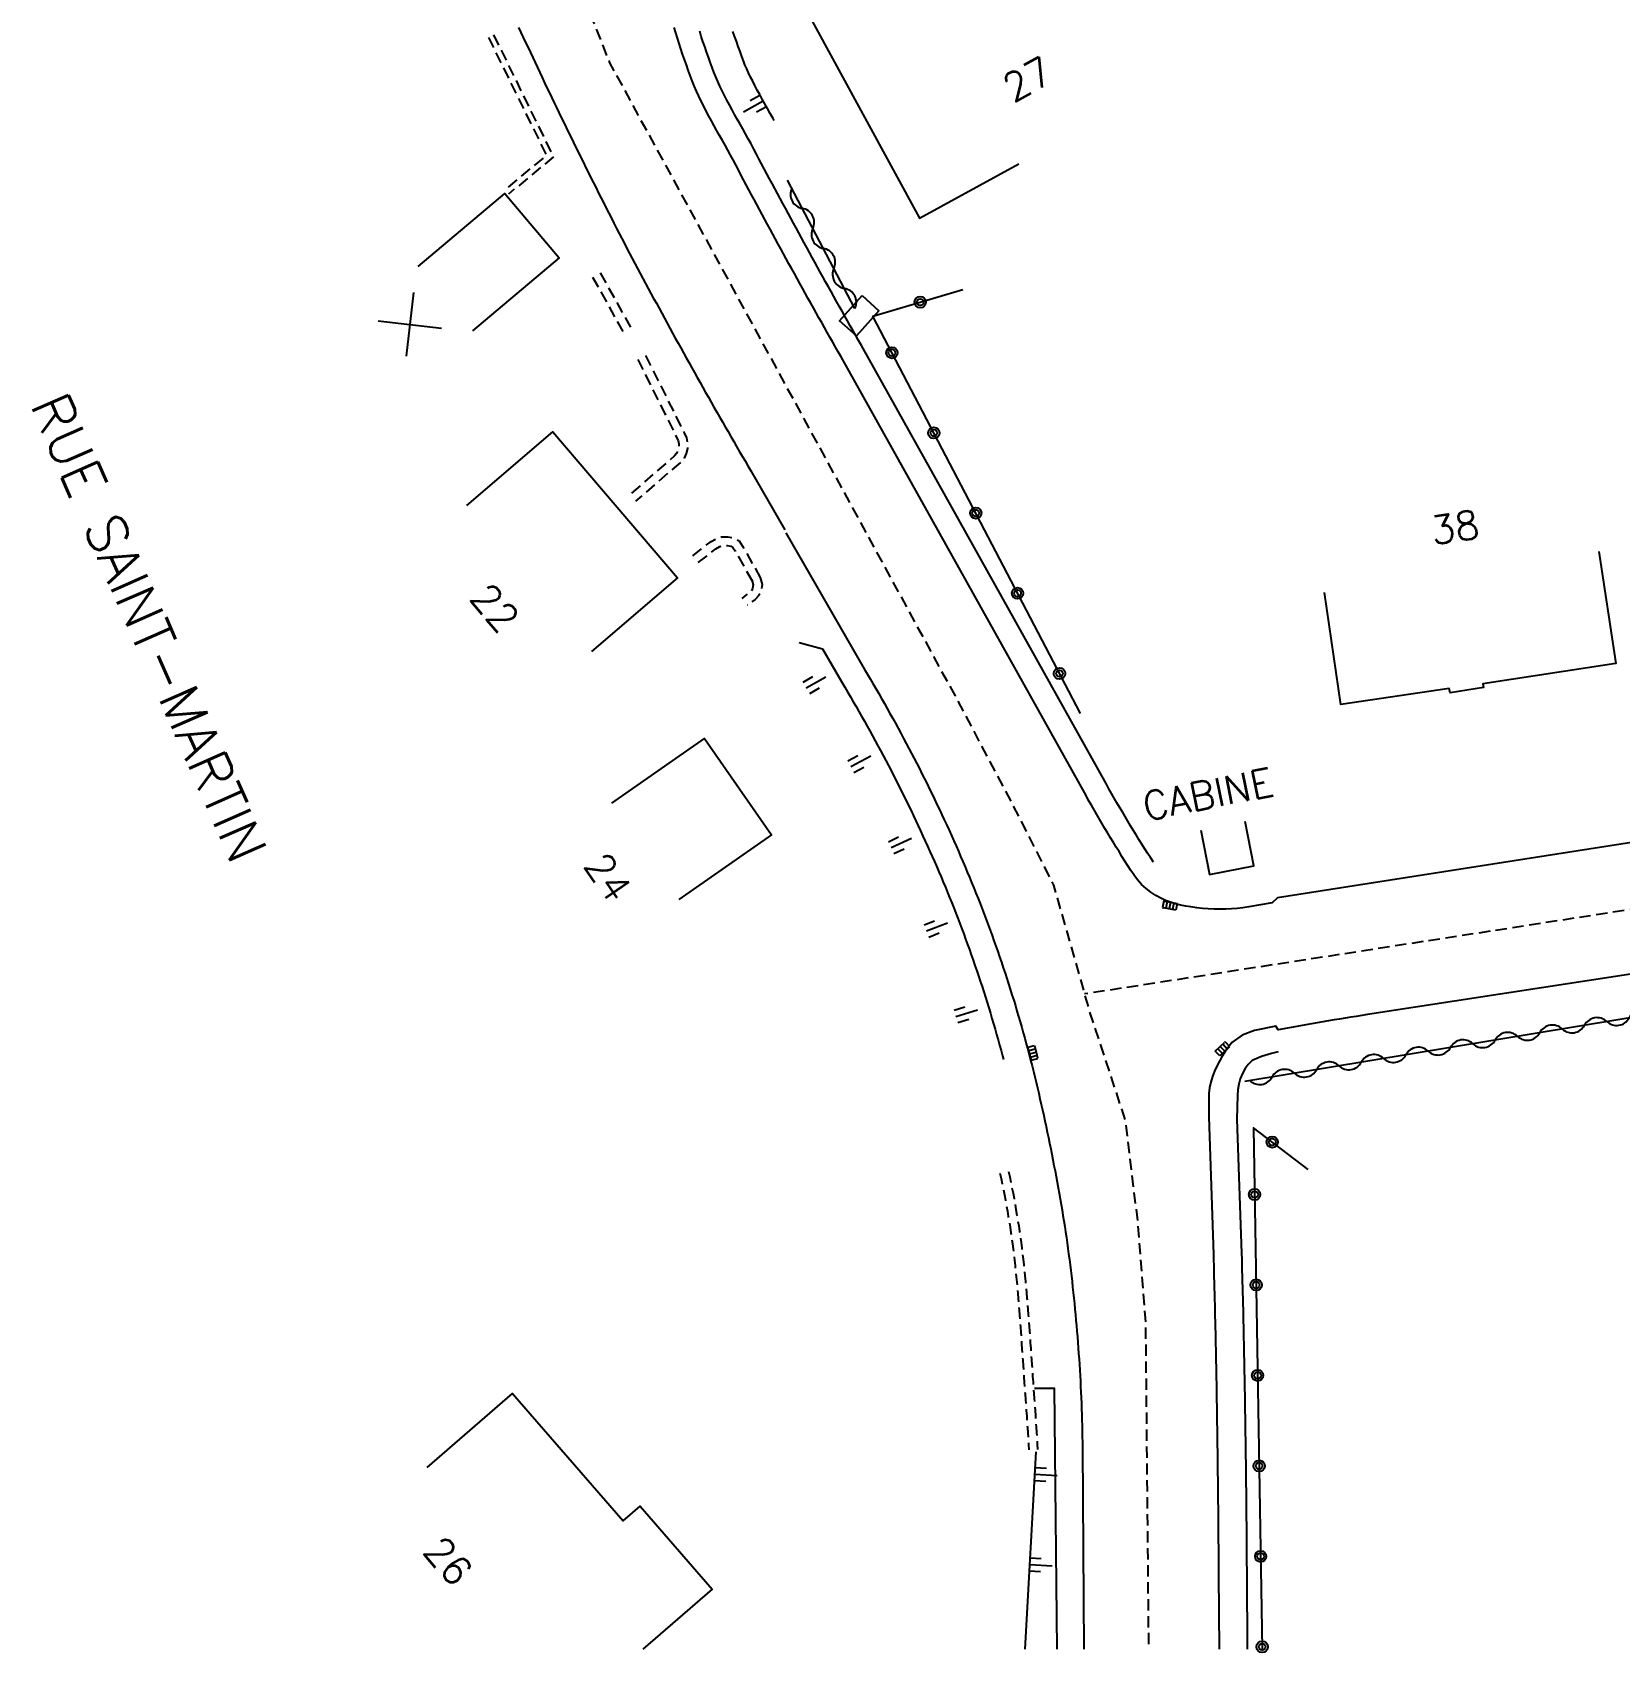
# Model space of a CAD drawing. Header units: millimetres. Extents: x 151000 to 152000, y 111999 to 113000.
# Drawn here: x 151134.9 to 151205.1, y 111999.9 to 112071.5 of the extents above; entities that cross this region are included whole.
import ezdxf
from ezdxf.enums import TextEntityAlignment as Align

# ---------------------------------------------------------------- set-up
doc = ezdxf.new("R2010")
doc.units = ezdxf.units.MM
doc.linetypes.add('DASHED', pattern=[0.75, 0.5, -0.25])
doc.layers.get('0').update_dxf_attribs({"linetype": 'CONTINUOUS'})
for name, color, linetype in [('W0001', 6, 'DASHED'), ('W0008', 7, 'CONTINUOUS'), ('W0100', 7, 'CONTINUOUS'), ('W0112', 1, 'DASHED'), ('W0211', 2, 'CONTINUOUS'), ('W0310', 3, 'CONTINUOUS'), ('W0322', 7, 'CONTINUOUS'), ('W0400', 7, 'CONTINUOUS'), ('W0984', 7, 'CONTINUOUS'), ('W0989', 7, 'CONTINUOUS'), ('W0991', 7, 'CONTINUOUS'), ('W1471', 7, 'CONTINUOUS')]:
    doc.layers.add(name, color=color, linetype=linetype)
doc.styles.get("Standard").update_dxf_attribs({"font": 'romans.shx', "width": 0.85})

# ---------------------------------------------------------------- blocks, each defined once
blk = doc.blocks.new('t310o')
at = {"color": 0, "linetype": 'Continuous'}
for centre, start, end in [((-0.5, 0.375), 216.8699, 323.1304), ((0.5, -0.375), 36.8699, 143.1303)]:
    blk.add_arc(centre, 0.625, start, end, dxfattribs=at)
blk = doc.blocks.new('t211o')
at = {"color": 0, "linetype": 'Continuous'}
for p, q in [((0, 1), (0, 0)), ((-0.289, 0.5), (-0.289, 0)), ((0.289, 0.5), (0.289, 0))]:
    blk.add_line(p, q, dxfattribs=at)
blk = doc.blocks.new('t322o')
at = {"color": 0, "linetype": 'Continuous'}
for radius in [0.25, 0.15]:
    blk.add_circle((0, 0), radius, dxfattribs=at)
blk = doc.blocks.new('t991o')
at = {"color": 0, "linetype": 'Continuous'}
for p, q in [((-1, 1), (1, -1)), ((-1, -1), (1, 1))]:
    blk.add_line(p, q, dxfattribs=at)
blk = doc.blocks.new('T400')
for p, q in [((-0.15, 0.3), (0.15, 0.3)), ((-0.15, -0.25), (-0.15, 0.3)), ((-0.15, 0.15), (0.15, 0.15)), ((-0.15, 0), (0.15, 0)), ((0.15, 0.3), (0.15, -0.25)), ((-0.15, -0.15), (0.15, -0.15)), ((-0.15, -0.25), (-0.15, -0.3)), ((-0.15, -0.3), (0.15, -0.3)), ((0.15, -0.3), (0.15, -0.25))]:
    blk.add_line(p, q)
blk = doc.blocks.new('T1471')
at = {"color": 0, "linetype": 'Continuous', "flags": 128}
blk.add_lwpolyline([(-0.75, -0.5), (-0.75, 0.5), (0.75, 0.5), (0.75, -0.5), (-0.75, -0.5)], dxfattribs=at)

msp = doc.modelspace()

# ---------------------------------------------------------------- linework, layer by layer
at = {"layer": 'W0001', "flags": 128}
for points in [[(151265.852, 112282.762), (151260.146, 112280.852), (151252.431, 112278.389), (151245.548, 112276.194), (151234.912, 112272.482), (151229.941, 112270.139), (151224.294, 112267.015), (151220.399, 112264.659), (151216.026, 112261.71), (151211.252, 112257.818), (151206.619, 112253.656), (151203.741, 112250.694), (151199.577, 112245.93), (151197.244, 112242.729), (151195.326, 112239.959), (151192.38, 112234.89), (151190.478, 112231.067), (151174.596, 112196.078), (151171.492, 112189.186), (151169.345, 112184.209), (151167.732, 112180.114), (151166.024, 112175.458), (151164.241, 112170.195), (151162.833, 112165.619), (151160.049, 112151.788), (151153.31, 112105.197), (151152.816, 112101.892), (151152.605, 112098.151), (151152.719, 112095.217), (151153.083, 112092.139), (151153.84, 112088.583), (151154.923, 112084.391), (151157.158, 112078.288), (151160.411, 112070.127), (151175.685, 112042.141), (151178.192, 112037.402), (151180.038, 112033.783), (151181.648, 112028.119), (151183.212, 112023.362), (151183.763, 112018.799), (151184.105, 112014.435), (151184.237, 112000)], [(151283.352, 112000), (151248.48, 112031.886), (151244.526, 112035.038), (151239.41, 112036.97), (151235.767, 112037.114), (151229.862, 112036.457), (151181.407, 112028.966)]]:
    msp.add_lwpolyline(points, dxfattribs=at)
at = {"layer": 'W0008', "flags": 128}
for points in [[(151156.381, 112071.696), (151156.487, 112071.473), (151156.592, 112071.25), (151156.697, 112071.027), (151156.802, 112070.804), (151156.907, 112070.581), (151157.012, 112070.359), (151157.116, 112070.138), (151157.22, 112069.916), (151157.325, 112069.695), (151157.43, 112069.474), (151157.534, 112069.252), (151157.639, 112069.031), (151157.745, 112068.81), (151157.85, 112068.589), (151157.956, 112068.368), (151158.062, 112068.148), (151158.168, 112067.927), (151158.274, 112067.706), (151158.381, 112067.486), (151158.488, 112067.266), (151158.595, 112067.046), (151158.703, 112066.826), (151158.811, 112066.606), (151158.919, 112066.386), (151159.027, 112066.167), (151159.139, 112065.942), (151159.25, 112065.718), (151159.362, 112065.494), (151159.473, 112065.27), (151159.585, 112065.046), (151159.697, 112064.822), (151159.81, 112064.599), (151159.922, 112064.375), (151160.035, 112064.151), (151160.148, 112063.928), (151160.261, 112063.705), (151160.375, 112063.482), (151160.488, 112063.259), (151160.603, 112063.036), (151160.717, 112062.813), (151160.832, 112062.591), (151160.947, 112062.368), (151161.062, 112062.146), (151161.178, 112061.924), (151161.295, 112061.703), (151161.411, 112061.481), (151161.528, 112061.26), (151161.646, 112061.039), (151161.764, 112060.818), (151161.882, 112060.598), (151162, 112060.377), (151162.119, 112060.157), (151162.238, 112059.937), (151162.356, 112059.718), (151162.476, 112059.498), (151162.595, 112059.278), (151162.714, 112059.059), (151162.834, 112058.839), (151162.954, 112058.62), (151163.074, 112058.401), (151163.195, 112058.182), (151163.315, 112057.963), (151163.436, 112057.744), (151163.557, 112057.526), (151163.678, 112057.307), (151163.8, 112057.089), (151163.921, 112056.87), (151164.043, 112056.652), (151164.165, 112056.434), (151164.287, 112056.216), (151164.41, 112055.998), (151164.532, 112055.78), (151164.655, 112055.563), (151164.778, 112055.345), (151164.901, 112055.128), (151165.025, 112054.91), (151165.148, 112054.693), (151165.272, 112054.476), (151165.396, 112054.259), (151165.521, 112054.042), (151165.645, 112053.826), (151165.77, 112053.609), (151165.895, 112053.392), (151166.02, 112053.176), (151166.145, 112052.96), (151166.271, 112052.744), (151166.396, 112052.528), (151166.522, 112052.312), (151166.648, 112052.096), (151168.161, 112049.485)], [(151183.6, 112034.221), (151183.463, 112034.427), (151183.329, 112034.633), (151183.195, 112034.84), (151183.064, 112035.048), (151182.933, 112035.258), (151182.808, 112035.462), (151182.683, 112035.667), (151182.559, 112035.872), (151182.436, 112036.078), (151182.313, 112036.284), (151182.191, 112036.49), (151182.07, 112036.697), (151181.949, 112036.904), (151181.829, 112037.111), (151181.71, 112037.319), (151181.591, 112037.527), (151181.474, 112037.736), (151170.642, 112057.133), (151170.519, 112057.348), (151170.397, 112057.564), (151170.274, 112057.78), (151170.152, 112057.996), (151170.03, 112058.212), (151169.908, 112058.428), (151169.787, 112058.645), (151169.665, 112058.861), (151169.544, 112059.078), (151169.423, 112059.294), (151169.302, 112059.511), (151169.181, 112059.728), (151169.06, 112059.944), (151168.94, 112060.161), (151168.82, 112060.378), (151168.7, 112060.595), (151168.58, 112060.813), (151168.46, 112061.03), (151168.34, 112061.247), (151168.221, 112061.465), (151168.102, 112061.683), (151167.983, 112061.9), (151167.864, 112062.118), (151167.745, 112062.336), (151167.626, 112062.554), (151167.508, 112062.772), (151167.39, 112062.99), (151167.272, 112063.209), (151167.154, 112063.427), (151167.036, 112063.645), (151166.919, 112063.864), (151166.802, 112064.083), (151166.684, 112064.301), (151166.567, 112064.52), (151166.451, 112064.739), (151166.334, 112064.958), (151166.218, 112065.177), (151166.101, 112065.397), (151165.985, 112065.616), (151165.869, 112065.835), (151165.753, 112066.053), (151165.635, 112066.269), (151165.516, 112066.485), (151165.395, 112066.7), (151165.275, 112066.915), (151165.154, 112067.13), (151165.034, 112067.346), (151164.915, 112067.562), (151164.797, 112067.778), (151164.682, 112067.996), (151164.569, 112068.215), (151164.459, 112068.436), (151164.353, 112068.658), (151164.251, 112068.883), (151164.153, 112069.109), (151164.061, 112069.339), (151163.973, 112069.571), (151163.889, 112069.805), (151163.804, 112070.04), (151163.721, 112070.275), (151163.639, 112070.51), (151163.559, 112070.746), (151163.481, 112070.982), (151163.406, 112071.219), (151163.335, 112071.457), (151163.268, 112071.695)], [(151184.459, 112034.793), (151184.325, 112034.995), (151184.194, 112035.194), (151184.066, 112035.395), (151183.938, 112035.596), (151183.812, 112035.8), (151183.689, 112036.001), (151183.566, 112036.202), (151183.444, 112036.405), (151183.322, 112036.607), (151183.201, 112036.81), (151183.081, 112037.014), (151182.961, 112037.218), (151182.842, 112037.422), (151182.724, 112037.626), (151182.606, 112037.831), (151182.489, 112038.037), (151182.373, 112038.242), (151171.541, 112057.64), (151171.417, 112057.858), (151171.294, 112058.074), (151171.172, 112058.289), (151171.051, 112058.504), (151170.929, 112058.719), (151170.808, 112058.935), (151170.686, 112059.15), (151170.565, 112059.366), (151170.444, 112059.582), (151170.324, 112059.798), (151170.203, 112060.014), (151170.083, 112060.23), (151169.962, 112060.446), (151169.842, 112060.662), (151169.723, 112060.878), (151169.603, 112061.095), (151169.483, 112061.311), (151169.364, 112061.528), (151169.245, 112061.744), (151169.126, 112061.961), (151169.007, 112062.178), (151168.888, 112062.395), (151168.77, 112062.612), (151168.652, 112062.829), (151168.533, 112063.047), (151168.415, 112063.264), (151168.298, 112063.481), (151168.18, 112063.699), (151168.063, 112063.917), (151167.945, 112064.134), (151167.828, 112064.352), (151167.711, 112064.57), (151167.595, 112064.788), (151167.478, 112065.006), (151167.362, 112065.225), (151167.245, 112065.443), (151167.129, 112065.661), (151167.013, 112065.88), (151166.898, 112066.098), (151166.781, 112066.32), (151166.661, 112066.543), (151166.54, 112066.766), (151166.418, 112066.987), (151166.296, 112067.205), (151166.175, 112067.42), (151166.055, 112067.634), (151165.937, 112067.846), (151165.821, 112068.057), (151165.707, 112068.266), (151165.597, 112068.474), (151165.49, 112068.681), (151165.387, 112068.888), (151165.289, 112069.095), (151165.195, 112069.301), (151165.106, 112069.507), (151165.022, 112069.714), (151164.942, 112069.927), (151164.86, 112070.155), (151164.776, 112070.387), (151164.695, 112070.618), (151164.615, 112070.846), (151164.538, 112071.073), (151164.464, 112071.299), (151164.393, 112071.523)], [(151168.207, 112049.347), (151171.667, 112043.337), (151171.796, 112043.12), (151171.925, 112042.903), (151172.053, 112042.686), (151172.18, 112042.468), (151172.307, 112042.25), (151172.432, 112042.031), (151172.557, 112041.812), (151172.681, 112041.593), (151172.804, 112041.373), (151172.926, 112041.152), (151173.048, 112040.932), (151173.169, 112040.71), (151173.289, 112040.489), (151173.408, 112040.267), (151173.526, 112040.045), (151173.644, 112039.822), (151173.761, 112039.599), (151173.877, 112039.375), (151173.992, 112039.151), (151174.106, 112038.927), (151174.22, 112038.702), (151174.333, 112038.477), (151174.445, 112038.251), (151174.556, 112038.025), (151174.667, 112037.799), (151174.776, 112037.572), (151174.885, 112037.344), (151174.993, 112037.117), (151175.101, 112036.889), (151175.207, 112036.66), (151175.313, 112036.431), (151175.418, 112036.202), (151175.522, 112035.972), (151175.625, 112035.742), (151175.728, 112035.511), (151175.83, 112035.28), (151175.93, 112035.05), (151176.03, 112034.819), (151176.128, 112034.588), (151176.226, 112034.357), (151176.322, 112034.125), (151176.418, 112033.893), (151176.512, 112033.66), (151176.606, 112033.427), (151176.699, 112033.194), (151176.791, 112032.96), (151176.881, 112032.726), (151176.971, 112032.492), (151177.06, 112032.257), (151177.148, 112032.022), (151177.235, 112031.787), (151177.32, 112031.551), (151177.405, 112031.315), (151177.489, 112031.078), (151177.572, 112030.842), (151177.654, 112030.604), (151177.735, 112030.367), (151177.815, 112030.129), (151177.895, 112029.891), (151177.973, 112029.652), (151178.05, 112029.413), (151178.126, 112029.174), (151178.201, 112028.934), (151178.276, 112028.694), (151178.349, 112028.454), (151178.421, 112028.213), (151178.493, 112027.972), (151178.563, 112027.731), (151178.632, 112027.49), (151178.7, 112027.249), (151178.767, 112027.007), (151178.833, 112026.765), (151178.898, 112026.523), (151178.962, 112026.28), (151179.025, 112026.037), (151179.087, 112025.794), (151179.148, 112025.551), (151179.208, 112025.308), (151179.267, 112025.064), (151179.325, 112024.821), (151179.383, 112024.577), (151179.439, 112024.333), (151179.495, 112024.088), (151179.55, 112023.844), (151179.604, 112023.599), (151179.657, 112023.354), (151179.709, 112023.109), (151179.761, 112022.864), (151179.812, 112022.618), (151179.862, 112022.373), (151179.912, 112022.127), (151179.961, 112021.881), (151180.009, 112021.635), (151180.056, 112021.389), (151180.103, 112021.143), (151180.149, 112020.896), (151180.195, 112020.65), (151180.24, 112020.403), (151180.285, 112020.156), (151180.329, 112019.909), (151180.372, 112019.662), (151180.414, 112019.42), (151180.455, 112019.177), (151180.494, 112018.934), (151180.532, 112018.692), (151180.569, 112018.449), (151180.605, 112018.206), (151180.64, 112017.962), (151180.674, 112017.719), (151180.706, 112017.475), (151180.738, 112017.232), (151180.769, 112016.988), (151180.798, 112016.744), (151180.827, 112016.5), (151180.855, 112016.256), (151180.882, 112016.012), (151180.909, 112015.768), (151180.934, 112015.523), (151180.959, 112015.279), (151180.983, 112015.034), (151181.006, 112014.79), (151181.029, 112014.545), (151181.051, 112014.3), (151181.072, 112014.055), (151181.093, 112013.81), (151181.112, 112013.565), (151181.131, 112013.32), (151181.149, 112013.075), (151181.166, 112012.83), (151181.182, 112012.585), (151181.197, 112012.339), (151181.211, 112012.094), (151181.225, 112011.849), (151181.237, 112011.604), (151181.249, 112011.358), (151181.259, 112011.113), (151181.269, 112010.867), (151181.278, 112010.622), (151181.286, 112010.376), (151181.293, 112010.131), (151181.299, 112009.885), (151181.304, 112009.639), (151181.309, 112009.393), (151181.312, 112009.148), (151181.315, 112008.902), (151181.38, 112000)], [(151233.873, 112040.089), (151189.948, 112033.214), (151189.698, 112032.993), (151188.671, 112032.817), (151188.415, 112032.78), (151188.16, 112032.751), (151187.904, 112032.73), (151187.649, 112032.717), (151187.393, 112032.713), (151187.138, 112032.716), (151186.882, 112032.728), (151186.626, 112032.748), (151186.371, 112032.776), (151186.115, 112032.812), (151185.884, 112032.852), (151185.655, 112032.899), (151185.429, 112032.956), (151185.207, 112033.024), (151184.989, 112033.105), (151184.776, 112033.201), (151184.568, 112033.313), (151184.339, 112033.462), (151184.127, 112033.628), (151183.931, 112033.811), (151183.751, 112034.012), (151183.588, 112034.23)], [(151226.899, 112033.121), (151193.919, 112028.056), (151193.672, 112028.017), (151193.425, 112027.977), (151193.179, 112027.938), (151192.932, 112027.898), (151192.685, 112027.858), (151192.439, 112027.817), (151192.191, 112027.776), (151191.943, 112027.734), (151191.695, 112027.692), (151191.448, 112027.65), (151191.2, 112027.608), (151190.952, 112027.565), (151189.966, 112027.384), (151189.87, 112027.543), (151188.919, 112027.355), (151188.379, 112027.149), (151187.92, 112026.815), (151187.767, 112026.62), (151187.625, 112026.419), (151187.492, 112026.211), (151187.37, 112025.997), (151187.258, 112025.777), (151187.157, 112025.551), (151187.066, 112025.312), (151186.994, 112025.069), (151186.939, 112024.821), (151186.903, 112024.568), (151186.901, 112023.54), (151186.899, 112023.54), (151187.105, 112017.453), (151187.112, 112017.205), (151187.119, 112016.957), (151187.126, 112016.709), (151187.133, 112016.461), (151187.139, 112016.212), (151187.146, 112015.964), (151187.152, 112015.716), (151187.159, 112015.468), (151187.165, 112015.22), (151187.171, 112014.972), (151187.177, 112014.724), (151187.182, 112014.475), (151187.188, 112014.227), (151187.193, 112013.979), (151187.199, 112013.731), (151187.204, 112013.483), (151187.209, 112013.235), (151187.214, 112012.987), (151187.219, 112012.738), (151187.224, 112012.49), (151187.228, 112012.242), (151187.233, 112011.994), (151187.237, 112011.745), (151187.241, 112011.496), (151187.245, 112011.247), (151187.249, 112010.998), (151187.253, 112010.749), (151187.257, 112010.501), (151187.261, 112010.252), (151187.265, 112010.003), (151187.269, 112009.754), (151187.272, 112009.505), (151187.276, 112009.256), (151187.279, 112009.007), (151187.282, 112008.758), (151187.286, 112008.51), (151187.289, 112008.261), (151187.292, 112008.012), (151187.295, 112007.763), (151187.298, 112007.514), (151187.301, 112007.265), (151187.303, 112007.016), (151187.306, 112006.767), (151187.309, 112006.519), (151187.311, 112006.27), (151187.313, 112006.021), (151187.316, 112005.772), (151187.318, 112005.523), (151187.32, 112005.274), (151187.322, 112005.025), (151187.324, 112004.776), (151187.326, 112004.527), (151187.328, 112004.278), (151187.33, 112004.03), (151187.331, 112003.781), (151187.333, 112003.532), (151187.334, 112003.283), (151187.358, 112000)], [(151179.192, 112011.544), (151180.068, 112011.542), (151180.18, 112000)], [(151179.229, 112011.521), (151180.069, 112011.55)]]:
    msp.add_lwpolyline(points, dxfattribs=at)
msp.add_lwpolyline([(151189.968, 112026.403), (151189.681, 112026.337), (151189.227, 112026.209), (151188.818, 112026.023), (151188.649, 112025.854), (151188.506, 112025.666), (151188.391, 112025.457), (151188.295, 112025.221), (151188.226, 112024.978), (151188.183, 112024.73), (151188.166, 112024.476), (151188.149, 112023.429), (151188.349, 112017.492), (151188.357, 112017.241, -0.000133), (151188.357, 112017.24), (151188.364, 112016.992, -0.000133), (151188.364, 112016.992), (151188.371, 112016.743, -0.000133), (151188.371, 112016.743), (151188.377, 112016.495, -0.000133), (151188.377, 112016.494), (151188.384, 112016.246, -0.000133), (151188.384, 112016.245), (151188.391, 112015.997, -0.000133), (151188.391, 112015.996), (151188.397, 112015.748, -0.000133), (151188.397, 112015.748), (151188.403, 112015.5, -0.000133), (151188.403, 112015.499), (151188.41, 112015.251, -0.000133), (151188.41, 112015.25), (151188.416, 112015.002, -0.000133), (151188.416, 112015.001), (151188.422, 112014.753, -0.000133), (151188.422, 112014.752), (151188.427, 112014.504, -0.000133), (151188.427, 112014.504), (151188.433, 112014.255, -0.000133), (151188.433, 112014.255), (151188.438, 112014.007, -0.000133), (151188.438, 112014.006), (151188.444, 112013.758, -0.000133), (151188.444, 112013.757), (151188.449, 112013.509, -0.000133), (151188.449, 112013.508), (151188.454, 112013.26, -0.000133), (151188.454, 112013.26), (151188.459, 112013.011, -0.000133), (151188.459, 112013.011), (151188.464, 112012.763, -0.000133), (151188.464, 112012.762), (151188.469, 112012.514, -0.000133), (151188.469, 112012.513), (151188.473, 112012.265, -0.000133), (151188.473, 112012.264), (151188.478, 112012.016, -0.000109), (151188.478, 112012.015), (151188.482, 112011.767, -0.000084), (151188.482, 112011.766), (151188.486, 112011.517, -0.000084), (151188.486, 112011.517), (151188.49, 112011.268, -0.000084), (151188.49, 112011.268), (151188.494, 112011.019, -0.000084), (151188.494, 112011.018), (151188.498, 112010.769, -0.000084), (151188.498, 112010.769), (151188.502, 112010.52, -0.000084), (151188.502, 112010.52), (151188.506, 112010.271, -0.000084), (151188.506, 112010.27), (151188.51, 112010.022, -0.000084), (151188.51, 112010.021), (151188.514, 112009.772, -0.000084), (151188.514, 112009.772), (151188.517, 112009.523, -0.000084), (151188.517, 112009.523), (151188.521, 112009.274, -0.000084), (151188.521, 112009.273), (151188.524, 112009.024, -0.000084), (151188.524, 112009.024), (151188.527, 112008.775, -0.000084), (151188.527, 112008.775), (151188.531, 112008.526, -0.000084), (151188.531, 112008.525), (151188.534, 112008.277, -0.000084), (151188.534, 112008.276), (151188.537, 112008.027, -0.000084), (151188.537, 112008.027), (151188.54, 112007.778, -0.000084), (151188.54, 112007.777), (151188.543, 112007.529, -0.000084), (151188.543, 112007.528), (151188.546, 112007.279, -0.000084), (151188.546, 112007.279), (151188.548, 112007.03, -0.000084), (151188.548, 112007.03), (151188.551, 112006.781, -0.000084), (151188.551, 112006.78), (151188.554, 112006.531, -0.000084), (151188.554, 112006.531), (151188.556, 112006.282, -0.000084), (151188.556, 112006.282), (151188.559, 112006.033, -0.000084), (151188.559, 112006.032), (151188.561, 112005.783, -0.000084), (151188.561, 112005.783), (151188.563, 112005.534, -0.000084), (151188.563, 112005.534), (151188.565, 112005.285, -0.000084), (151188.565, 112005.284), (151188.567, 112005.036, -0.000084), (151188.567, 112005.035), (151188.569, 112004.786, -0.000084), (151188.569, 112004.786), (151188.571, 112004.537, -0.000084), (151188.571, 112004.536), (151188.573, 112004.288, -0.000084), (151188.573, 112004.287), (151188.575, 112004.038, -0.000084), (151188.575, 112004.038), (151188.577, 112003.789, -0.000084), (151188.577, 112003.789), (151188.578, 112003.54, -0.000084), (151188.578, 112003.539), (151188.58, 112003.291), (151188.603, 112000)], format="xyb", dxfattribs=at)
at = {"layer": 'W0100', "flags": 128}
for points in [[(151184.202, 112074.582), (151181.814, 112078.975), (151176.418, 112076.041), (151169.27, 112072.137), (151174.112, 112063.269), (151178.501, 112065.665)], [(151151.951, 112061.133), (151155.773, 112064.357), (151158.175, 112061.509), (151154.354, 112058.285)], [(151154.1, 112050.566), (151157.903, 112053.812), (151163.413, 112047.357), (151159.61, 112044.11)], [(151204.143, 112048.524), (151204.899, 112043.582), (151199.022, 112042.682), (151199.049, 112042.51), (151197.57, 112042.276), (151197.535, 112042.464), (151192.746, 112041.762), (151192.021, 112046.709)], [(151160.505, 112037.399), (151164.608, 112040.256), (151167.573, 112035.999), (151163.47, 112033.141)], [(151186.548, 112036.201), (151186.938, 112034.246), (151188.893, 112034.636), (151188.504, 112036.591)], [(151152.345, 112008.031), (151156.122, 112011.307), (151161.005, 112005.679), (151161.754, 112006.329), (151164.942, 112002.653), (151161.884, 112000)]]:
    msp.add_lwpolyline(points, dxfattribs=at)
at = {"layer": 'W0112', "flags": 128}
for points in [[(151155.055, 112071.252), (151157.614, 112066.041), (151155.781, 112064.517)], [(151155.279, 112071.362), (151157.925, 112065.974), (151155.94, 112064.325)], [(151159.999, 112060.845), (151161.423, 112058.279)], [(151159.659, 112060.657), (151161.083, 112058.091)], [(151161.998, 112057.191), (151163.709, 112053.768), (151163.807, 112053.547), (151163.853, 112053.315), (151163.848, 112053.074), (151163.798, 112052.856), (151163.704, 112052.659), (151163.566, 112052.482), (151161.55, 112050.747)], [(151161.651, 112057.017), (151163.358, 112053.603), (151163.435, 112053.429), (151163.465, 112053.281), (151163.462, 112053.122), (151163.43, 112052.984), (151163.372, 112052.864), (151163.284, 112052.752), (151161.297, 112051.041)], [(151164.084, 112048.34), (151164.896, 112048.972), (151165.133, 112049.102), (151165.378, 112049.171), (151165.634, 112049.18), (151165.898, 112049.127), (151166.137, 112048.992), (151166.288, 112048.763), (151167.065, 112047.384)], [(151164.322, 112048.034), (151165.11, 112048.647), (151165.28, 112048.741), (151165.438, 112048.785), (151165.602, 112048.79), (151165.762, 112048.759), (151165.865, 112048.7), (151165.956, 112048.561), (151166.728, 112047.194)], [(151166.696, 112047.272), (151166.756, 112047.051), (151166.731, 112046.886), (151166.679, 112046.785), (151166.602, 112046.703), (151166.429, 112046.599), (151166.249, 112046.455)], [(151167.07, 112047.375), (151167.152, 112047.073), (151167.104, 112046.765), (151166.999, 112046.56), (151166.848, 112046.398), (151166.651, 112046.28), (151166.492, 112046.152)], [(151178.048, 112021.126), (151178.1, 112020.885), (151178.15, 112020.645), (151178.199, 112020.404), (151178.246, 112020.163), (151178.292, 112019.922), (151178.336, 112019.68), (151178.378, 112019.438), (151178.419, 112019.196), (151178.459, 112018.954), (151178.497, 112018.711), (151178.534, 112018.468), (151178.569, 112018.225), (151178.602, 112017.981), (151178.634, 112017.738), (151178.665, 112017.492), (151178.694, 112017.246), (151178.722, 112017), (151178.748, 112016.753), (151178.774, 112016.507), (151178.798, 112016.261), (151178.821, 112016.014), (151178.843, 112015.767), (151178.864, 112015.521), (151178.885, 112015.274), (151178.904, 112015.027), (151178.923, 112014.78), (151178.942, 112014.533), (151178.96, 112014.286), (151178.977, 112014.04), (151178.995, 112013.792), (151179.012, 112013.545), (151179.028, 112013.298), (151179.045, 112013.051), (151179.062, 112012.804), (151179.079, 112012.557), (151179.096, 112012.31), (151179.114, 112012.063), (151179.131, 112011.816), (151179.15, 112011.569), (151179.168, 112011.321), (151179.186, 112011.072), (151179.203, 112010.823), (151179.221, 112010.574), (151179.237, 112010.325), (151179.254, 112010.077), (151179.27, 112009.828), (151179.285, 112009.579), (151179.3, 112009.33), (151179.315, 112009.081), (151179.329, 112008.832)]]:
    msp.add_lwpolyline(points, dxfattribs=at)
msp.add_lwpolyline([(151177.669, 112021.044), (151177.72, 112020.805), (151177.77, 112020.567), (151177.818, 112020.328), (151177.865, 112020.09), (151177.91, 112019.851), (151177.954, 112019.612), (151177.996, 112019.372), (151178.037, 112019.132), (151178.076, 112018.892), (151178.114, 112018.652), (151178.15, 112018.412), (151178.184, 112018.171), (151178.218, 112017.93), (151178.249, 112017.688), (151178.28, 112017.445), (151178.309, 112017.201), (151178.336, 112016.957), (151178.362, 112016.713), (151178.388, 112016.468), (151178.412, 112016.224), (151178.435, 112015.979), (151178.456, 112015.734), (151178.478, 112015.488), (151178.498, 112015.243), (151178.517, 112014.997), (151178.536, 112014.751), (151178.555, 112014.505), (151178.573, 112014.259), (151178.59, 112014.012), (151178.608, 112013.766), (151178.625, 112013.519), (151178.641, 112013.272), (151178.658, 112013.025, 0.000018), (151178.658, 112013.025), (151178.675, 112012.778, 0.000103), (151178.675, 112012.778), (151178.692, 112012.531, 0.000187), (151178.692, 112012.53), (151178.709, 112012.283), (151178.727, 112012.036), (151178.745, 112011.788), (151178.763, 112011.541, 0.000045), (151178.763, 112011.541), (151178.781, 112011.292), (151178.799, 112011.044), (151178.817, 112010.796), (151178.834, 112010.548), (151178.85, 112010.3), (151178.867, 112010.051), (151178.883, 112009.803), (151178.898, 112009.555), (151178.913, 112009.307), (151178.928, 112009.058), (151178.942, 112008.809)], format="xyb", dxfattribs=at)
at = {"layer": 'W0211', "flags": 128}
for points in [[(151167.687, 112067.579), (151167.639, 112067.666), (151167.515, 112067.887), (151167.393, 112068.104), (151167.274, 112068.316), (151167.159, 112068.523), (151167.047, 112068.727), (151166.939, 112068.926), (151166.835, 112069.121), (151166.737, 112069.313), (151166.643, 112069.501), (151166.555, 112069.685), (151166.472, 112069.867), (151166.395, 112070.045), (151166.324, 112070.221), (151166.253, 112070.41), (151166.175, 112070.628), (151166.092, 112070.857), (151166.013, 112071.082), (151165.936, 112071.302), (151165.863, 112071.517)], [(151168.789, 112044.511), (151169.828, 112044.218), (151170.672, 112042.753), (151170.805, 112042.53), (151170.932, 112042.317), (151171.058, 112042.103), (151171.183, 112041.888), (151171.307, 112041.674), (151171.431, 112041.458), (151171.553, 112041.243), (151171.675, 112041.027), (151171.796, 112040.811), (151171.917, 112040.594), (151172.036, 112040.377), (151172.155, 112040.159), (151172.273, 112039.941), (151172.391, 112039.723), (151172.507, 112039.504), (151172.623, 112039.285), (151172.738, 112039.066), (151172.852, 112038.846), (151172.965, 112038.625), (151173.078, 112038.404), (151173.19, 112038.183), (151173.301, 112037.962), (151173.411, 112037.74), (151173.52, 112037.517), (151173.629, 112037.295), (151173.737, 112037.071), (151173.844, 112036.848), (151173.95, 112036.624), (151174.056, 112036.399), (151174.161, 112036.175), (151174.265, 112035.949), (151174.368, 112035.724), (151174.47, 112035.498), (151174.572, 112035.271), (151174.673, 112035.045), (151174.773, 112034.817), (151174.872, 112034.591), (151174.969, 112034.365), (151175.066, 112034.138), (151175.162, 112033.911), (151175.256, 112033.683), (151175.35, 112033.456), (151175.443, 112033.227), (151175.535, 112032.999), (151175.626, 112032.77), (151175.716, 112032.541), (151175.805, 112032.311), (151175.893, 112032.081), (151175.98, 112031.851), (151176.066, 112031.621), (151176.151, 112031.39), (151176.236, 112031.158), (151176.319, 112030.927), (151176.401, 112030.695), (151176.483, 112030.462), (151176.563, 112030.23), (151176.643, 112029.997), (151176.721, 112029.763), (151176.799, 112029.529), (151176.876, 112029.295), (151176.951, 112029.061), (151177.026, 112028.826), (151177.1, 112028.591), (151177.173, 112028.356), (151177.245, 112028.12), (151177.316, 112027.884), (151177.386, 112027.647), (151177.455, 112027.411), (151177.523, 112027.175), (151177.589, 112026.938), (151177.655, 112026.701), (151177.72, 112026.464), (151177.783, 112026.226), (151177.823, 112026.076)], [(151179.262, 112008.725), (151178.774, 112000)]]:
    msp.add_lwpolyline(points, dxfattribs=at)
at = {"layer": 'W0310', "flags": 128}
for points in [[(151171.259, 112059.271), (151168.274, 112064.945)], [(151212.392, 112029.052), (151188.494, 112025.1)]]:
    msp.add_lwpolyline(points, dxfattribs=at)
at = {"layer": 'W0322', "flags": 128}
for points in [[(151181.227, 112041.362), (151172.051, 112058.924), (151176.026, 112060.114)], [(151191.299, 112021.205), (151188.88, 112023.056), (151189.264, 112000)]]:
    msp.add_lwpolyline(points, dxfattribs=at)

# ---------------------------------------------------------------- block references
at = {"layer": 'W0211'}
for p, rotation in [((151167.199, 112068.452), 119.1385438344845), ((151169.098, 112042.48), 299.9284142987734), ((151171.075, 112039.003), 298.0363196481139), ((151172.856, 112035.422), 294.7878094857311), ((151174.417, 112031.74), 290.9617676524053), ((151175.725, 112027.961), 287.2010278286319), ((151179.207, 112007.727), 266.7960529149855), ((151178.983, 112003.733), 266.7960529149855)]:
    msp.add_blockref('t211o', p, dxfattribs=dict(at, rotation=rotation))
at = {"layer": 'W0310'}
for p, rotation in [((151168.931, 112063.696), 117.7492625340041), ((151169.862, 112061.926), 117.7492625340041), ((151170.794, 112060.156), 117.7492625340041), ((151203.512, 112027.584), 189.3902854549059), ((151205.486, 112027.91), 189.3902854549059), ((151199.566, 112026.931), 189.3902854549059), ((151201.539, 112027.257), 189.3902854549059), ((151195.62, 112026.278), 189.3902854549059), ((151197.593, 112026.605), 189.3902854549059), ((151189.7, 112025.299), 189.3902854549059), ((151191.673, 112025.626), 189.3902854549059), ((151193.646, 112025.952), 189.3902854549059)]:
    msp.add_blockref('t310o', p, dxfattribs=dict(at, rotation=rotation))
at = {"layer": 'W0322'}
for p, rotation in [((151174.145, 112059.551), 16.6633718038893), ((151172.891, 112057.316), 117.5873520371675), ((151174.744, 112053.771), 117.5873520371675), ((151176.596, 112050.225), 117.5873520371675), ((151178.449, 112046.68), 117.5873520371675), ((151180.301, 112043.135), 117.5873520371675), ((151189.711, 112022.421), 142.5660061349911), ((151188.93, 112020.103), 270.9536766217839), ((151188.996, 112016.103), 270.9536766217839), ((151189.063, 112012.104), 270.9536766217839), ((151189.129, 112008.105), 270.9536766217839), ((151189.196, 112004.105), 270.9536766217839), ((151189.262, 112000.106), 270.9536766217839)]:
    msp.add_blockref('t322o', p, dxfattribs=dict(at, rotation=rotation))
at = {"layer": 'W0400'}
for p, rotation in [((151185.176, 112032.877), 258.2875381462642), ((151179.124, 112026.363), 14.76865807297814), ((151187.51, 112026.541), 133.1169647867581)]:
    msp.add_blockref('T400', p, dxfattribs=dict(at, rotation=rotation))
at = {"layer": 'W0991', "rotation": 308.439280539253}
msp.add_blockref('t991o', (151151.575, 112058.565), dxfattribs=at)
at = {"layer": 'W1471', "rotation": 228.1858723152142}
msp.add_blockref('T1471', (151171.446, 112058.946), dxfattribs=at)

# ---------------------------------------------------------------- texts
at = {"layer": 'W0984'}
msp.add_text('CABINE', height=1.25, rotation=11.26866, dxfattribs=at).set_placement((151186.867, 112037.801), align=Align.MIDDLE)
at = {"layer": 'W0989'}
msp.add_text('RUE SAINT-MARTIN', height=1.75, rotation=293.67581, dxfattribs=at).set_placement((151140.04, 112045.165), align=Align.MIDDLE)
at = {"layer": 'W0991'}
for s, rotation, p in [('27', 28.59618, (151178.893, 112069.41)), ('38', 8.51444, (151197.786, 112049.595)), ('22', 310.48403, (151155.334, 112046.04)), ('24', 304.85691, (151160.347, 112034.127)), ('26', 310.94336, (151153.276, 112003.906))]:
    msp.add_text(s, height=1.25, rotation=rotation, dxfattribs=at).set_placement(p, align=Align.MIDDLE)

doc.saveas('drawing.dxf')
